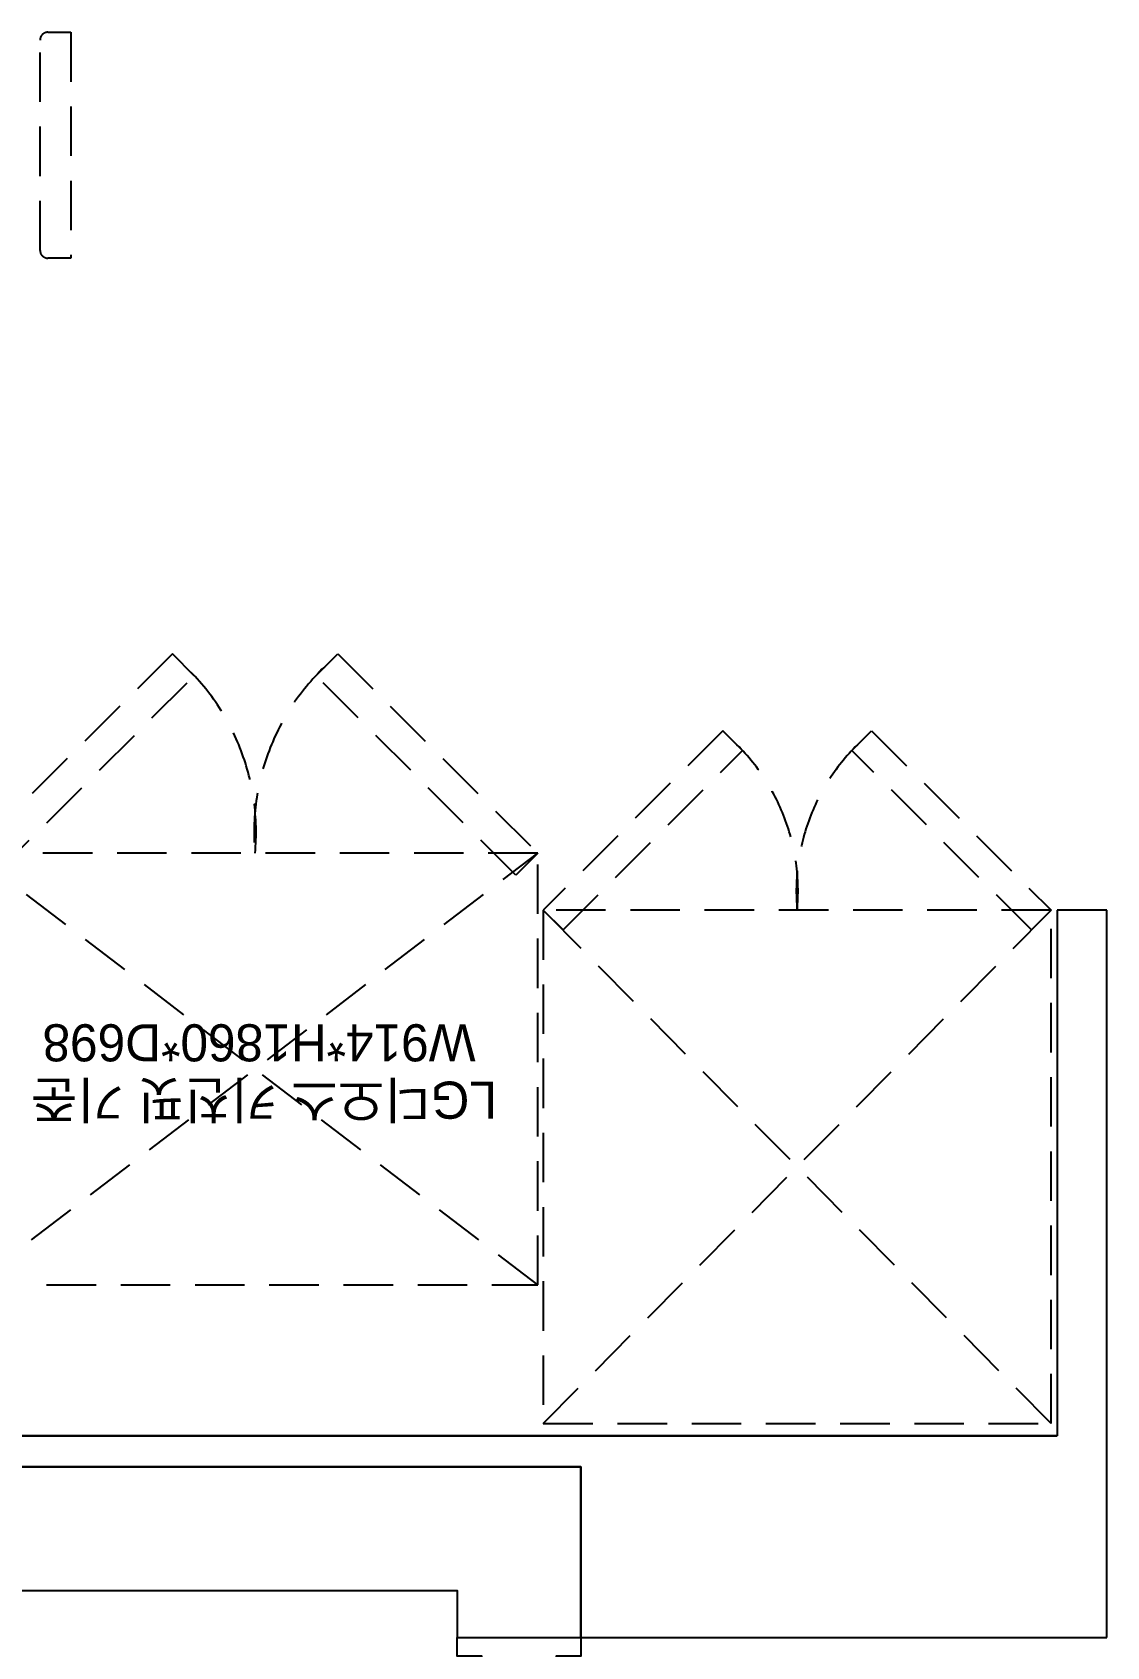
# Model space of a CAD drawing. Header units: millimetres. Extents: x -7413 to 64677, y 6112 to 38711.
# Drawn here: x 23827 to 25564, y 32023 to 34633 of the extents above; entities that cross this region are included whole.
import ezdxf

# ---------------------------------------------------------------- set-up
doc = ezdxf.new("R2010")
doc.units = ezdxf.units.MM
doc.header["$LTSCALE"] = 100
doc.linetypes.add('DH-HID2', pattern=[1.2, 0.8, -0.4])
for name, color, linetype in [('0-ELC TEXT', 7, 'Continuous'), ('03-WAL NEW', 3, 'Continuous'), ('CO-DO-FR', 7, 'Continuous'), ('FU-FURM', 251, 'DH-HID2'), ('가구', 6, 'Continuous'), ('내부벽체선', 3, 'Continuous'), ('외곽선', 2, 'Continuous'), ('치수선', 1, 'Continuous')]:
    doc.layers.add(name, color=color, linetype=linetype)
doc.styles.get("Standard").update_dxf_attribs({"font": 'arial.ttf'})
doc.styles.add('차영규', font='')
doc.styles.get('차영규').set_extended_font_data('ChosunilboNM')

# ---------------------------------------------------------------- blocks, each defined once
blk = doc.blocks.new('평면도')
at = {"layer": 'CO-DO-FR'}
blk.add_lwpolyline([(15763.1, 17423.9), (15763.1, 17223.9), (15733.1, 17223.9), (15733.1, 17263.9), (15723.1, 17263.9), (15723.1, 17383.9), (15733.1, 17383.9), (15733.1, 17423.9), (15763.1, 17423.9)], close=True, dxfattribs=at)
at = {"layer": '외곽선'}
blk.add_lwpolyline([(16392.1, 22265.9), (15839.1, 22265.9), (15839.1, 17423.9), (15763.1, 17423.9), (15763.1, 17223.9), (16039.1, 17223.9), (16039.1, 20877.9), (16739.1, 20877.9), (16739.1, 21077.9), (16039.1, 21077.9), (16039.1, 22065.9), (16392.1, 22065.9), (16392.1, 22265.9)], dxfattribs=at)
blk = doc.blocks.new('냉장고')
at = {"layer": 'FU-FURM'}
for p, q in [((17988.9, 17880.9), (17074.9, 17182.9)), ((17074.9, 17880.9), (17988.9, 17182.9))]:
    blk.add_line(p, q, dxfattribs=at)
blk.add_lwpolyline([(17074.9, 17182.9), (17988.9, 17182.9), (17988.9, 17880.9), (17074.9, 17880.9)], close=True, dxfattribs=at)
for points in [[(17398.3, 16860.4), (17074.9, 17182.9), (17110.3, 17218.2), (17433.7, 16895.8), (17398.3, 16860.4)], [(17665.5, 16860.4), (17988.9, 17182.9), (17953.6, 17218.2), (17630.1, 16895.8), (17665.5, 16860.4)]]:
    blk.add_lwpolyline(points, dxfattribs=at)
for centre, start, end in [((17163.1, 17148.7), 313.0658, 5.297), ((17900.7, 17148.7), 174.703, 226.9342)]:
    blk.add_arc(centre, 370.4, start, end, dxfattribs=at)
at = {"layer": '0-ELC TEXT', "style": '차영규'}
for s, p in [('LG디오스 키친핏 기준', (17140.8, 17552.1)), ('W914*H1860*D698', (17175.3, 17459.4))]:
    blk.add_text(s, height=60, dxfattribs=at).set_placement(p)

msp = doc.modelspace()

# ---------------------------------------------------------------- linework, layer by layer
at = {"layer": '03-WAL NEW'}
for p, q in [((25563.8, 33213.6), (25483.8, 33213.6)), ((25483.8, 33213.6), (25483.8, 32363.6)), ((25563.8, 32363.6), (25563.8, 33213.6)), ((21109.8, 32363.6), (25483.8, 32363.6)), ((25563.8, 32037.6), (25563.8, 32363.6)), ((24713.8, 32037.6), (25563.8, 32037.6))]:
    msp.add_line(p, q, dxfattribs=at)
at = {"layer": 'FU-FURM'}
for p, q in [((23839.3, 34280.4), (23839.3, 34620.5)), ((23851.8, 34633), (23889.3, 34633)), ((23889.3, 34633), (23889.3, 34267.9)), ((23889.3, 34267.9), (23851.8, 34267.9)), ((24653, 32383.6), (25473.8, 33213.5)), ((25473.8, 32383.6), (24653, 33213.5))]:
    msp.add_line(p, q, dxfattribs=at)
for points in [[(24943.2, 33503.6), (24653, 33213.5), (24684.9, 33181.6), (24975.1, 33471.8), (24943.2, 33503.6)], [(25183.6, 33503.6), (25473.8, 33213.5), (25442, 33181.6), (25151.8, 33471.8), (25183.6, 33503.6)]]:
    msp.add_lwpolyline(points, dxfattribs=at)
msp.add_lwpolyline([(25473.8, 33213.5), (24653, 33213.5), (24653, 32383.6), (25473.8, 32383.6)], close=True, dxfattribs=at)
for centre, radius, start, end in [((23851.8, 34620.5), 12.5, 90, 180), ((23851.8, 34280.4), 12.5, 180, 270), ((24731.5, 33244.2), 333.3, 354.703, 46.9342), ((25395.3, 33244.2), 333.3, 133.0658, 185.297)]:
    msp.add_arc(centre, radius, start, end, dxfattribs=at)
at = {"layer": '내부벽체선'}
for p, q in [((25483.8, 32363.6), (21059.8, 32363.6)), ((21059.8, 32313.6), (24713.8, 32313.6)), ((24713.8, 32313.6), (24713.8, 32037.6))]:
    msp.add_line(p, q, dxfattribs=at)

# ---------------------------------------------------------------- block references
at = {"layer": '가구', "rotation": 180}
msp.add_blockref('냉장고', (41718.9, 50488.5), dxfattribs=at)
at = {"layer": '치수선', "rotation": 90}
msp.add_blockref('평면도', (41937.7, 16274.5), dxfattribs=at)

# ---------------------------------------------------------------- texts
at = {"layer": '0-ELC TEXT'}
msp.add_text('LG디오스 김치냉장고', height=0.2, rotation=180, dxfattribs=at).set_placement((25365.3, 32805.4))

doc.saveas('drawing.dxf')
